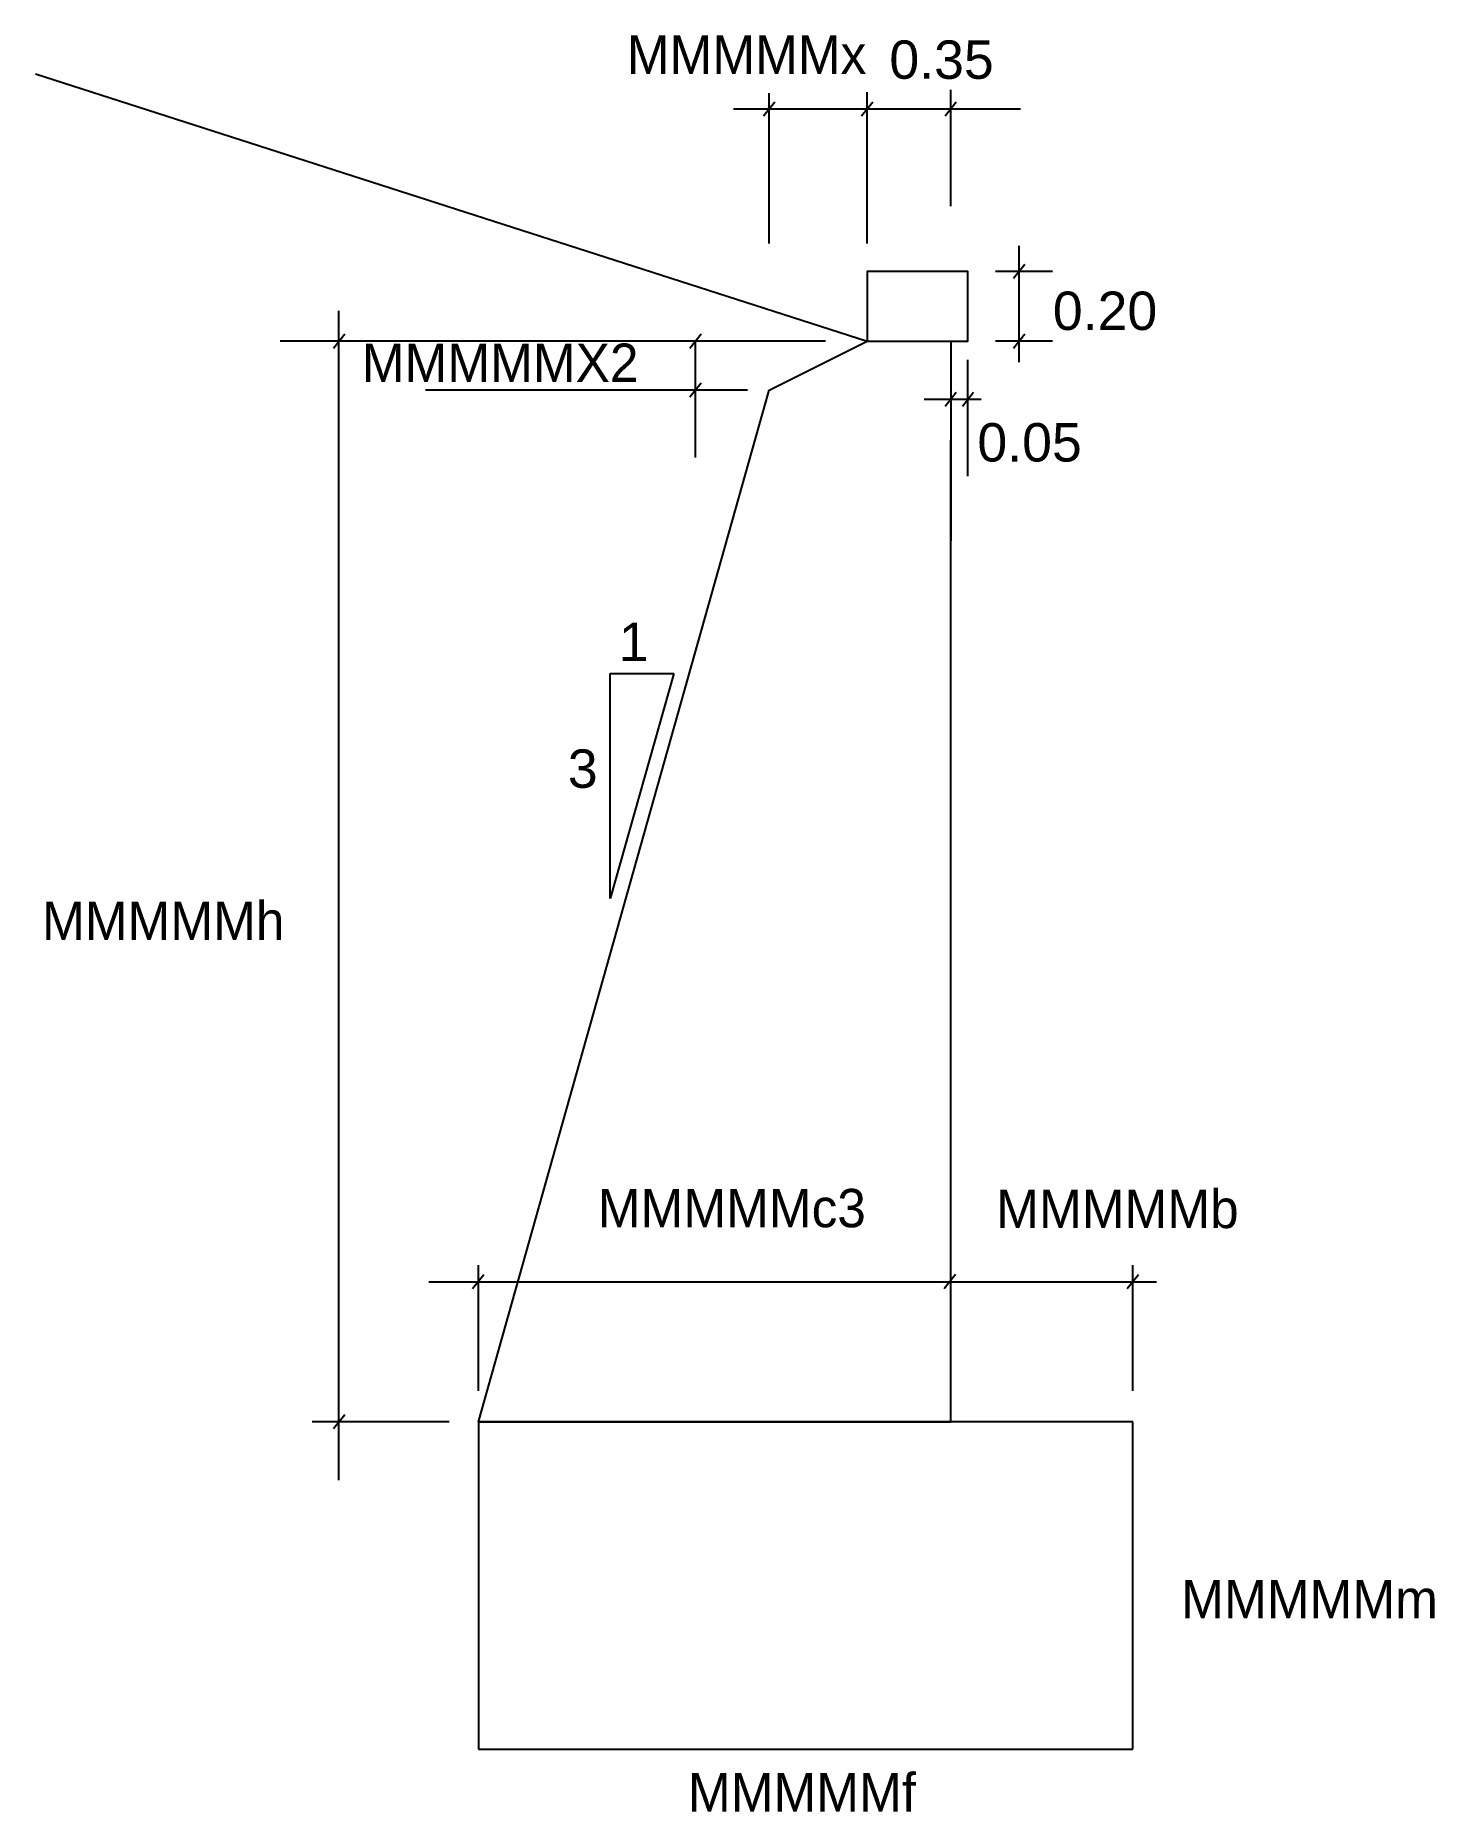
# Model space of a CAD drawing. Header units: millimetres. Extents: x 374405 to 382954, y 128024 to 138878.
import ezdxf

# ---------------------------------------------------------------- set-up
doc = ezdxf.new("R2010")
doc.units = ezdxf.units.MM

msp = doc.modelspace()

# ---------------------------------------------------------------- linework, layer by layer
for p, q in [((374405, 138644), (379488, 137009)), ((378922, 138471), (378853, 138385)), ((379522, 138471), (379453, 138385)), ((380032, 138471), (379963, 138385)), ((380451, 137479), (380382, 137392)), ((379232, 137009), (375900, 137009)), ((376294, 137052), (376225, 136966)), ((378472, 137052), (378403, 136966)), ((380451, 137052), (380382, 136966)), ((378755, 136710), (376788, 136710)), ((378472, 136753), (378403, 136667)), ((380032, 136697), (379963, 136610)), ((380138, 136697), (380069, 136610)), ((377916, 133603), (377916, 134979)), ((377916, 134979), (378305, 134979)), ((378305, 134979), (377916, 133603)), ((377145, 131304), (377076, 131218)), ((380027, 131305), (379958, 131219)), ((381145, 131304), (381076, 131218)), ((376932, 130405), (376096, 130405)), ((376294, 130448), (376225, 130362))]:
    msp.add_line(p, q)
at = {"lineweight": -3}
for p, q in [((378888, 137606), (378888, 138526)), ((379488, 137835), (379488, 138532)), ((379998, 137835), (379998, 138546)), ((380425, 138428), (378671, 138428)), ((379488, 137606), (379488, 138432)), ((380417, 136881), (380417, 137592)), ((380621, 137435), (380272, 137435)), ((376259, 130049), (376259, 137196)), ((378438, 136299), (378438, 137009)), ((378888, 136710), (379488, 137009)), ((379488, 137009), (379998, 137009)), ((379998, 137009), (379998, 136405)), ((380621, 137009), (380272, 137009)), ((380103, 136185), (380103, 136896)), ((377111, 130405), (378888, 136710)), ((380185, 136653), (379836, 136653)), ((379998, 136405), (379998, 136406)), ((379998, 130405), (379998, 136405)), ((379998, 136404), (379998, 135789)), ((377111, 130595), (377111, 131363)), ((381111, 130595), (381111, 131363)), ((376808, 131261), (381255, 131261)), ((379998, 130779), (379998, 131264)), ((379998, 130406), (379998, 131264)), ((381111, 130405), (377111, 130405)), ((377111, 130405), (377111, 128405)), ((377111, 130405), (377611, 130405)), ((377111, 130405), (379998, 130405)), ((381111, 128405), (381111, 130405)), ((377111, 128405), (381111, 128405))]:
    msp.add_line(p, q, dxfattribs=at)
msp.add_lwpolyline([(379488, 137009), (380103, 137009), (380103, 137435), (379488, 137435)], close=True)
for points in [[(379483, 138430), (379483, 138428), (379488, 138429)], [(379493, 138429), (379493, 138427), (379488, 138428)], [(379993, 135792), (379993, 135790), (379998, 135791)], [(379993, 131262), (379993, 131260), (379998, 131261)], [(380003, 131262), (380003, 131260), (379998, 131261)]]:
    msp.add_solid(points, dxfattribs=at)

# ---------------------------------------------------------------- texts
at = {"lineweight": -3, "width": 547.72, "attachment_point": 5}
for s, insert, char_height in [('MMMMMx', (378750, 138761), 234.7), ('{\\fArial|b0|i0|c178|p34;0.35}', (379942, 138729), 234.74), ('{\\fArial|b0|i0|c178|p34;0.20}', (380941, 137194), 234.74), ('MMMMMX2', (377244, 136878), 234.7), ('{\\fArial|b0|i0|c178|p34;0.05}', (380480, 136390), 234.74), ('{\\fArial|b0|i0|c0|p34;1}', (378060, 135172), 234.74), ('{\\fArial|b0|i0|c0|p34;3}', (377749, 134396), 234.74), ('MMMMMh', (375185, 133468), 234.7), ('MMMMMc3', (378660, 131710), 234.7), ('MMMMMb', (381017, 131705), 234.7), ('MMMMMm', (382191, 129322), 234.7), ('MMMMMf', (379089, 128141), 234.7)]:
    msp.add_mtext(s, dxfattribs=dict(at, insert=insert, char_height=char_height))

doc.saveas('drawing.dxf')
